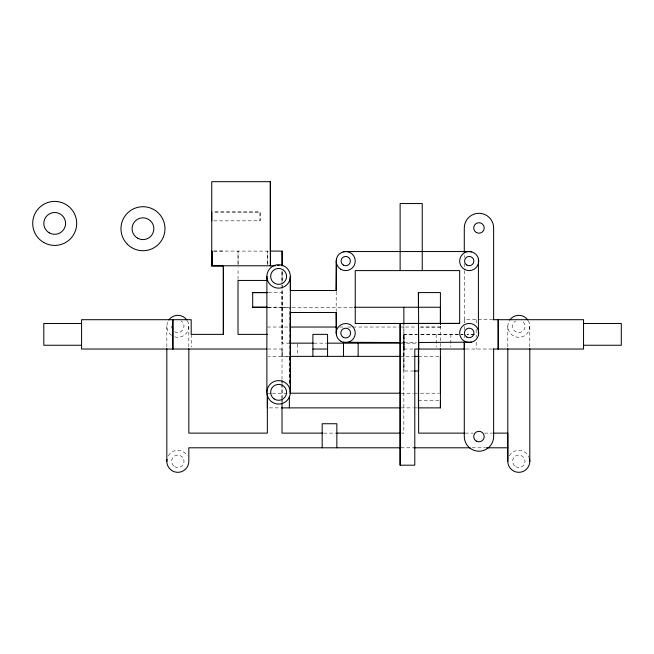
<?xml version="1.0" encoding="UTF-8"?>
<svg xmlns="http://www.w3.org/2000/svg" width="654" height="654" viewBox="0 0 654 654"><rect width="100%" height="100%" fill="white"/><g stroke="black" fill="none" stroke-linecap="round" stroke-linejoin="round"><path stroke-width="0.49" stroke-dasharray="3.27 2.45" d="M282.021 402.521L282.021 399.463M282.021 398.441L282.021 384.16M282.021 383.138L282.021 380.08M282.021 379.328L282.021 289.174M282.021 281.661L282.021 270.723M403.853 324.065L403.845 433.128L401.818 433.128M420.604 327.065L440.395 327.065L440.395 325.079L440.412 347.912M464.291 270.699L464.291 322.594L464.291 319.7L492.609 319.7M238.015 279.438L238.064 267.707M403.886 327.025L403.976 349.032L403.976 342.524L416.688 342.516M413.81 371.031L403.845 371.031L403.976 334.366L416.688 334.382M282.021 307.266L289.354 307.266L289.354 384.495L289.354 356.544L268.353 356.544M440.395 327.065L420.62 327.025M403.845 356.356L403.976 334.366L403.976 371.031M403.886 349.023L414.023 349.032M268.336 307.257L282.021 307.135M401.875 342.533L403.976 342.524M213.752 220.856L260.137 220.799L260.137 212.002L213.752 212.002L260.014 212.059L260.014 220.856M213.67 251.062L269.383 251.12M280.026 265.728L277.149 265.753L280.067 265.745M277.051 265.777L279.176 265.786M268.336 292.6L282.021 292.6L282.021 343.162L289.836 343.162M267.355 307.266L291.177 307.266M292.174 307.266L354.288 307.266M267.355 327.033L289.763 327.033M339.679 327.025L342.933 327.033M347.822 327.025L351.901 327.025M352.915 327.025L398.776 327.025M399.774 327.025L416.672 327.025M403.845 334.39L463.285 334.366M474.175 334.366L467.07 334.366L476.202 334.366M420.661 334.39L463.073 334.366M313.879 343.162L326.583 343.162M400.918 343.162L418.642 343.17M267.731 349.032L282.136 349.032L282.136 356.356M465.959 349.032L492.609 349.032M289.836 356.365L282.021 356.365L282.021 349.032M400.134 356.365L413.737 356.356M418.413 356.544L439.414 356.544M268.353 393.209L271.353 393.209M272.358 393.209L289.354 393.209M401.139 393.209L413.336 393.209M414.35 393.209L417.399 393.209M420.416 393.209L439.414 393.209M418.413 400.542L439.414 400.542M269.358 407.875L280.353 407.875M401.139 407.875L413.336 407.875M414.35 407.875L417.399 407.875M323.648 433.128L335.878 433.128M465.247 433.128L473.357 433.128M484.5 433.128L492.609 433.128M400.959 447.794L414.047 447.794M472.139 447.794L485.423 447.794M213.825 251.087L223.349 251.062M174.708 331.725C181.493 336.001 188.033 324.67 180.945 320.926M171.585 326.33L171.798 327.94M529.805 326.33L529.805 347.642M507.806 326.33L507.806 347.691M476.202 319.7L476.202 324.588M476.202 329.477L476.202 337.292M476.202 342.181L476.202 349.032M464.291 255.436L464.291 257.521M464.291 263.578L464.291 266.701M464.291 326.542L464.291 329.722M464.291 334.366L464.291 338.878M450.843 334.366L450.843 347.07M436.177 334.366L436.177 347.07M336.189 291.512L336.189 311.517M297.644 344.176L297.644 354.329M289.354 390.536L289.354 393.643M282.136 271.892L282.119 281.048M282.136 285.128L282.136 343.162M282.021 270.838L282.021 284.081M282.021 285.103L282.021 288.161M282.021 380.35L282.021 383.391M282.021 384.405L282.021 398.613M282.021 399.635L282.021 402.676M267.453 264.805L267.355 251.071L267.355 265.737M238.121 264.805L238.023 251.071L238.023 264.756M191.197 334.366L191.197 347.07M188.826 326.33L188.826 347.691M166.827 326.33L166.827 347.642M523.216 321.923A6.229 6.229 0 0 1 522.816 331.104A6.229 6.229 0 0 1 513.701 329.902A6.229 6.229 0 0 1 515.695 320.934M187.355 320.828A11.004 11.004 0 0 1 172.329 335.854M171.52 335.339A11.004 11.004 0 0 1 167.857 321.678M528.334 320.828A11.004 11.004 0 0 1 518.81 337.325A11.004 11.004 0 0 1 509.286 320.828M168.299 455.83A11.004 11.004 0 0 1 187.355 455.83M509.286 455.83A11.004 11.004 0 0 1 529.429 458.479M515.695 466.727A6.229 6.229 0 0 0 525.039 461.332A6.229 6.229 0 0 0 515.695 455.928A6.229 6.229 0 0 0 515.695 466.727M174.708 466.727A6.229 6.229 0 0 0 184.06 461.332A6.229 6.229 0 0 0 174.708 455.928A6.229 6.229 0 0 0 174.708 466.727"/><path stroke-width="0.98" d="M166.827 461.332L166.827 348.656M188.826 348.705L188.826 433.128L267.355 433.128L267.355 393.544L267.355 407.875M270.404 251.12L270.404 265.786L270.404 181.673L211.741 181.673L211.741 265.786L275.277 265.786M266.816 349.032L81.578 349.032L81.578 319.7L191.197 319.7L191.197 334.366L223.349 334.366L223.349 265.728M252.689 307.257L267.355 307.266L252.689 307.266L252.689 292.583L267.355 292.6L252.689 292.6M266.881 392.335L266.881 276.405M282.021 403.543L282.021 433.128L322.626 433.128M336.508 335.535L336.189 312.514L290.351 312.514L290.351 392.335A11.731 11.731 0 0 1 272.751 402.496A11.731 11.731 0 0 1 272.751 382.173A11.731 11.731 0 0 1 290.351 392.335L290.351 276.405A11.731 11.731 0 0 0 272.751 266.243A11.731 11.731 0 0 0 272.751 286.566A11.731 11.731 0 0 0 290.351 276.405L290.351 290.515L336.189 290.515L336.508 258.608M465.092 349.032L414.799 349.048L414.791 465.19L400.125 465.19L400.125 323.477L459.672 323.419L459.672 270.601L355.245 270.609L355.245 323.526L400.125 323.477M403.853 324.065L403.853 307.266M418.413 348.925L418.413 407.875L440.412 407.875L440.412 348.492M440.412 324.539L440.42 292.583L418.413 292.6L418.642 324.065M418.642 349.032L418.519 323.477M440.404 324.09L440.42 307.249L354.288 307.266M464.291 341.928L464.291 436.561A14.666 14.666 0 0 0 478.957 451.227A14.666 14.666 0 0 0 493.623 436.561L493.623 349.032M493.623 319.7L493.623 227.968A14.666 14.666 0 0 0 478.957 213.302A14.666 14.666 0 0 0 464.291 227.968L464.291 252.428M529.429 458.479A11.004 11.004 0 0 1 520.241 472.237A11.004 11.004 0 0 1 507.806 461.332L507.806 348.656M529.805 461.332L529.805 348.656M464.234 433.128L418.642 433.128L418.527 323.46L418.642 371.031L414.693 371.031M418.552 349.04L418.642 342.524L471.673 342.148M478.409 335.404L478.409 258.608M211.896 251.079L211.741 265.786L211.896 251.079L211.741 265.777L223.472 265.786M343.244 251.864L345.721 251.528M414.799 356.365L418.642 356.356M400.134 342.541L343.244 342.271M282.103 251.12L282.136 265.786L282.103 251.12L270.282 251.062L270.282 181.796M345.713 251.545L469.204 251.545M267.47 280.443L238.015 280.443L238.015 334.366L267.47 334.366M493.198 319.7L583.54 319.7L583.54 349.032L493.157 349.032M81.578 323.477L43.81 323.477L43.81 345.255L81.578 345.255M583.54 323.477L621.3 323.477L621.3 345.255L583.54 345.255M355.253 323.509L459.672 323.403M289.763 327.033L336.843 327.033M289.836 343.162L313.307 343.162M327.311 343.162L400.918 343.162M312.898 349.032L327.564 349.032M289.836 356.365L400.828 356.356M290.368 393.209L400.125 393.209M281.359 407.875L400.125 407.875M336.843 433.128L400.804 433.128M493.623 433.128L507.806 433.128L507.806 461.332M400.959 447.794L188.826 447.794L188.826 461.332A11.004 11.004 0 0 1 176.866 472.286A11.004 11.004 0 0 1 166.991 459.419M414.047 447.794L470.161 447.794M486.404 447.794L507.806 447.794M211.773 265.688L223.349 265.745L223.349 334.366M469.204 251.528L471.673 251.864M418.511 356.365L418.642 363.698M464.291 342.181L464.291 349.032M440.412 356.544L440.412 393.209M440.412 400.542L440.412 407.875M422.239 270.609L422.239 203.549L400.125 203.549L400.125 270.609M418.413 292.6L418.413 307.838M400.125 323.477L400.125 465.19M358.147 343.162L358.147 356.356M343.481 343.162L343.481 356.356M336.851 447.794L336.851 423.735L322.185 423.735L322.185 447.794M336.181 261.077L336.189 290.515M336.189 312.514L336.189 333.058M327.564 356.356L327.564 334.366L312.898 334.366L312.898 356.356M289.354 396.692L289.354 407.875M211.741 212.002L211.741 220.856M168.814 320.019A11.004 11.004 0 0 1 186.84 320.019M509.793 320.019A11.004 11.004 0 0 1 527.819 320.019M172.869 319.7L172.869 349.032L172.869 319.7M498.201 319.7L498.201 349.032L498.201 319.7M43.704 242.462A21.999 21.999 0 0 0 76.698 223.406A21.999 21.999 0 0 0 43.704 204.359A21.999 21.999 0 0 0 43.704 242.462M49.254 232.84A10.889 10.889 0 0 0 65.588 223.406A10.889 10.889 0 0 0 49.254 213.981A10.889 10.889 0 0 0 49.254 232.84M127.407 244.269A21.999 21.999 0 0 0 164.219 234.41A21.999 21.999 0 0 0 137.275 207.465A21.999 21.999 0 0 0 127.407 244.269M137.52 238.146A10.889 10.889 0 0 0 153.853 228.712A10.889 10.889 0 0 0 137.52 219.286A10.889 10.889 0 0 0 137.52 238.146M476.325 441.115A5.265 5.265 0 0 0 484.213 436.561A5.265 5.265 0 0 0 476.325 432A5.265 5.265 0 0 0 476.325 441.115M476.325 232.522A5.265 5.265 0 0 0 484.213 227.968A5.265 5.265 0 0 0 476.325 223.406A5.265 5.265 0 0 0 476.325 232.522M340.947 341.323A9.532 9.532 0 0 0 355.245 333.066A9.532 9.532 0 0 0 340.947 324.809A9.532 9.532 0 0 0 340.947 341.323M466.874 265.107A4.66 4.66 0 0 0 473.856 261.077A4.66 4.66 0 0 0 466.874 257.047A4.66 4.66 0 0 0 466.874 265.107M343.268 337.3A4.889 4.889 0 0 0 350.609 333.066A4.889 4.889 0 0 0 343.268 328.831A4.889 4.889 0 0 0 343.268 337.3M340.947 269.334A9.532 9.532 0 0 0 355.245 261.077A9.532 9.532 0 0 0 340.947 252.82A9.532 9.532 0 0 0 340.947 269.334M343.383 265.107A4.66 4.66 0 0 0 350.372 261.077A4.66 4.66 0 0 0 343.383 257.047A4.66 4.66 0 0 0 343.383 265.107M464.438 341.192A9.532 9.532 0 0 0 478.736 332.935A9.532 9.532 0 0 0 464.438 324.686A9.532 9.532 0 0 0 464.438 341.192M274.149 398.932A7.962 7.962 0 0 0 286.566 392.907A7.962 7.962 0 0 0 275.138 385.165A7.962 7.962 0 0 0 274.149 398.932M273.405 282.422A7.962 7.962 0 0 0 286.444 277.901A7.962 7.962 0 0 0 276.004 268.876A7.962 7.962 0 0 0 273.405 282.422M464.438 269.334A9.532 9.532 0 0 0 478.736 261.077A9.532 9.532 0 0 0 464.438 252.82A9.532 9.532 0 0 0 464.438 269.334M466.817 337.063A4.766 4.766 0 0 0 473.97 332.935A4.766 4.766 0 0 0 466.817 328.815A4.766 4.766 0 0 0 466.817 337.063"/></g></svg>
